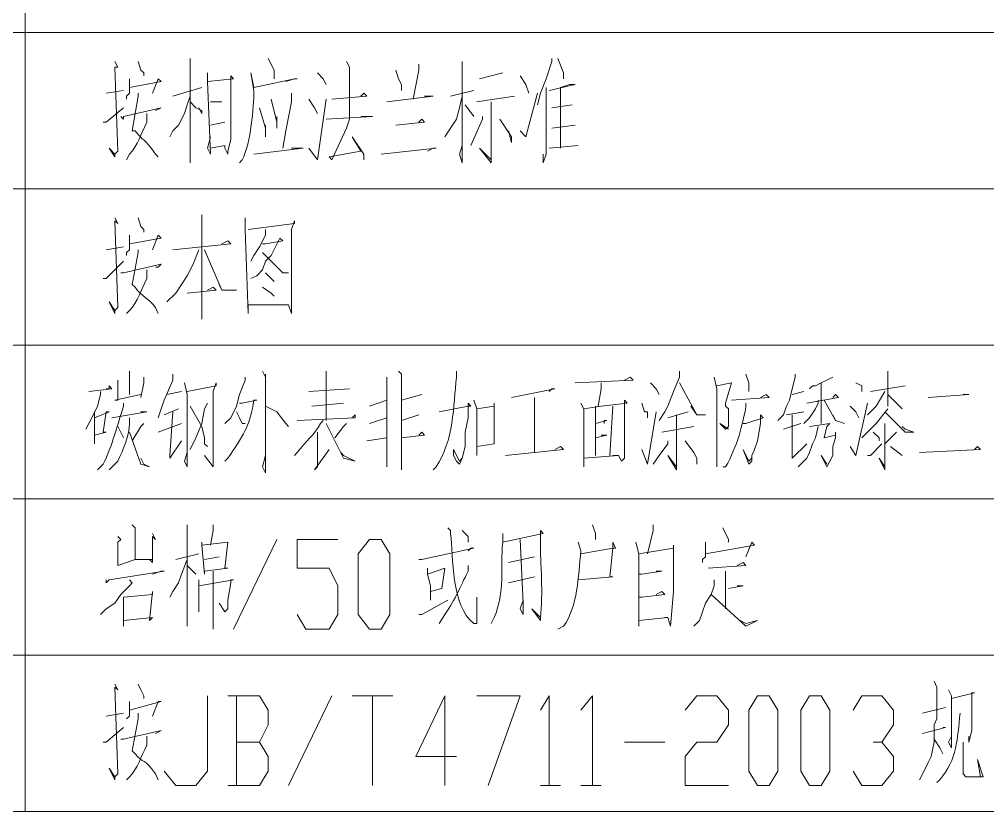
# Model space of a CAD drawing. Header units: millimetres. Extents: x 1435 to 2259, y 1083 to 2249.
# Drawn here: x 2143.3 to 2203.5, y 1838.3 to 1887.5 of the extents above; entities that cross this region are included whole.
import ezdxf

# ---------------------------------------------------------------- set-up
doc = ezdxf.new("R2010")
doc.units = ezdxf.units.MM
doc.layers.add('1', color=7, linetype='Continuous')

msp = doc.modelspace()

# ---------------------------------------------------------------- linework, layer by layer
at = {"layer": '1', "color": 0, "lineweight": 9}
for points in [[(2143.645, 2197.399), (2143.645, 1838.299)], [(2240.665, 1886.719), (2074.345, 1886.719)], [(2149.225, 1884.919), (2149.405, 1884.559), (2149.225, 1884.559), (2149.405, 1879.339), (2149.225, 1879.159), (2149.225, 1878.979), (2148.865, 1879.519), (2149.225, 1879.159)], [(2150.665, 1884.919), (2150.845, 1884.379), (2151.025, 1884.199), (2151.025, 1884.019)], [(2153.905, 1885.099), (2153.905, 1884.919), (2153.905, 1884.919), (2153.905, 1878.619), (2153.905, 1878.979), (2153.905, 1879.519)], [(2158.765, 1885.099), (2159.125, 1884.379), (2159.125, 1883.839)], [(2163.625, 1884.919), (2163.805, 1884.559), (2163.805, 1881.319), (2163.625, 1880.779), (2162.725, 1878.799), (2162.545, 1878.979), (2164.525, 1879.339), (2163.985, 1880.239), (2164.705, 1879.159), (2164.705, 1878.799)], [(2168.125, 1884.739), (2168.125, 1884.379), (2167.765, 1882.579)], [(2170.825, 1884.919), (2170.825, 1879.519), (2170.825, 1878.619), (2170.645, 1879.159), (2170.825, 1879.699)], [(2176.405, 1885.099), (2176.405, 1884.919), (2176.045, 1883.839), (2175.685, 1882.939), (2175.505, 1882.219)], [(2176.765, 1885.099), (2177.125, 1884.199), (2177.125, 1884.019), (2177.125, 1883.839)], [(2154.985, 1884.199), (2154.985, 1883.659), (2155.165, 1879.159), (2154.985, 1879.519), (2155.165, 1880.239)], [(2154.985, 1883.659), (2156.605, 1883.839), (2156.425, 1884.019), (2156.425, 1880.959), (2156.425, 1880.059), (2156.245, 1879.339), (2156.245, 1879.159), (2156.065, 1879.519), (2156.065, 1879.699), (2155.165, 1879.519)], [(2161.825, 1884.199), (2162.185, 1883.839), (2162.365, 1883.479)], [(2166.685, 1884.379), (2166.865, 1883.839), (2167.045, 1883.479), (2167.045, 1883.119)], [(2171.905, 1883.839), (2173.345, 1884.199)], [(2174.425, 1884.019), (2174.785, 1883.479), (2174.965, 1882.939)], [(2150.125, 1883.839), (2150.125, 1883.299), (2150.125, 1882.939), (2149.945, 1882.759), (2149.945, 1882.579)], [(2150.125, 1883.299), (2152.105, 1883.659), (2151.925, 1883.839), (2151.565, 1882.939)], [(2176.225, 1883.119), (2177.845, 1883.479), (2177.845, 1883.479), (2177.485, 1883.479), (2176.945, 1883.299), (2176.945, 1879.519)], [(2148.685, 1882.939), (2149.765, 1883.119)], [(2152.825, 1882.759), (2154.625, 1883.299)], [(2160.205, 1882.939), (2160.205, 1882.399), (2159.845, 1880.599), (2159.665, 1879.519)], [(2162.725, 1882.579), (2164.885, 1882.759), (2164.705, 1882.939), (2164.525, 1882.759)], [(2170.105, 1882.759), (2171.545, 1883.119)], [(2174.425, 1880.599), (2174.785, 1880.239), (2175.505, 1882.939)], [(2176.045, 1883.299), (2176.045, 1879.159), (2175.865, 1878.619), (2175.865, 1879.159)], [(2153.905, 1882.759), (2153.725, 1882.219), (2153.545, 1881.679), (2153.185, 1880.959), (2152.825, 1880.599), (2152.645, 1880.239)], [(2153.905, 1882.399), (2154.265, 1882.039), (2154.625, 1881.859), (2154.625, 1881.679), (2154.445, 1882.039)], [(2155.165, 1882.399), (2155.885, 1882.399)], [(2158.945, 1882.579), (2159.305, 1881.139), (2159.305, 1880.779), (2159.305, 1881.499)], [(2161.285, 1882.579), (2161.645, 1882.039), (2161.825, 1881.679)], [(2161.285, 1879.519), (2161.825, 1878.799), (2162.365, 1882.579)], [(2166.145, 1882.399), (2169.025, 1882.759), (2168.845, 1882.759), (2168.485, 1882.759)], [(2170.825, 1882.759), (2170.645, 1882.039), (2170.465, 1881.319), (2170.105, 1880.779), (2169.745, 1880.239)], [(2171.005, 1882.219), (2171.545, 1881.499)], [(2171.725, 1882.399), (2174.065, 1882.759)], [(2172.625, 1882.399), (2172.625, 1882.039), (2172.625, 1878.799), (2172.625, 1878.619), (2171.905, 1879.519), (2172.625, 1878.799)], [(2176.405, 1882.039), (2177.665, 1882.219)], [(2148.505, 1881.139), (2148.685, 1881.139), (2149.765, 1882.039)], [(2149.585, 1881.499), (2149.765, 1881.319), (2149.765, 1881.499), (2152.105, 1882.039), (2151.745, 1881.859)], [(2158.225, 1882.039), (2158.585, 1880.779), (2158.585, 1880.239), (2158.585, 1880.959)], [(2155.165, 1880.959), (2156.065, 1881.139)], [(2162.365, 1881.319), (2165.245, 1881.499), (2165.065, 1881.499), (2164.525, 1881.499)], [(2166.685, 1880.959), (2168.485, 1881.139), (2168.305, 1881.319), (2168.125, 1881.139)], [(2172.085, 1881.499), (2172.085, 1881.319), (2171.365, 1879.699)], [(2173.165, 1881.319), (2173.885, 1880.239), (2173.885, 1879.879), (2173.705, 1880.599)], [(2176.405, 1880.779), (2177.845, 1880.959)], [(2157.865, 1879.159), (2160.925, 1879.519), (2160.745, 1879.519), (2160.205, 1879.519)], [(2165.785, 1879.159), (2169.205, 1879.519), (2169.025, 1879.519), (2168.665, 1879.339)], [(2176.225, 1879.519), (2178.025, 1879.699)], [(2240.665, 1876.999), (2074.345, 1876.999)], [(2149.225, 1875.199), (2149.405, 1874.839), (2149.225, 1875.019), (2149.405, 1869.619), (2149.225, 1869.439), (2149.225, 1869.259), (2148.865, 1869.979), (2149.225, 1869.439)], [(2150.665, 1875.199), (2150.845, 1874.659), (2151.025, 1874.479), (2151.025, 1874.299)], [(2154.625, 1875.379), (2154.625, 1868.899), (2154.625, 1869.259), (2154.625, 1869.799)], [(2157.325, 1875.199), (2157.325, 1874.479), (2157.505, 1869.259), (2157.505, 1869.799), (2160.025, 1869.799), (2159.845, 1869.799), (2159.485, 1869.799)], [(2157.505, 1874.479), (2160.385, 1874.839), (2160.385, 1875.019), (2160.205, 1874.479), (2160.205, 1869.799), (2160.205, 1869.259), (2160.025, 1869.799)], [(2158.585, 1874.479), (2158.585, 1874.119), (2158.225, 1873.399), (2157.865, 1872.859), (2157.685, 1872.499)], [(2150.125, 1874.119), (2150.125, 1873.579), (2150.125, 1873.219), (2149.945, 1873.039), (2149.945, 1872.859)], [(2150.125, 1873.579), (2152.105, 1873.939), (2151.925, 1874.119), (2151.565, 1873.219)], [(2152.825, 1873.219), (2156.425, 1873.579), (2156.245, 1873.759), (2155.885, 1873.579)], [(2158.405, 1873.579), (2158.585, 1873.579), (2159.665, 1873.759), (2159.485, 1873.939), (2158.945, 1872.859), (2158.585, 1872.499), (2158.405, 1871.959), (2158.045, 1871.599), (2157.685, 1871.419)], [(2148.685, 1873.219), (2149.765, 1873.399)], [(2154.445, 1873.219), (2154.085, 1872.319), (2153.725, 1871.599), (2153.365, 1871.059), (2153.005, 1870.519), (2152.465, 1869.979)], [(2154.805, 1873.219), (2155.885, 1870.699), (2156.785, 1870.699), (2155.885, 1870.699), (2155.705, 1871.059)], [(2158.405, 1873.039), (2158.405, 1873.039), (2159.665, 1871.779), (2160.025, 1871.779), (2159.665, 1871.779), (2159.485, 1871.959)], [(2148.505, 1871.419), (2148.685, 1871.419), (2149.765, 1872.499)], [(2149.585, 1871.779), (2149.765, 1871.779), (2152.105, 1872.319), (2151.925, 1872.139), (2151.745, 1872.139)], [(2158.585, 1871.779), (2158.945, 1871.419), (2159.125, 1871.239)], [(2153.725, 1870.519), (2155.525, 1870.699), (2155.345, 1870.879), (2154.985, 1870.699)], [(2158.405, 1870.879), (2158.945, 1870.519), (2159.125, 1870.339)], [(2240.665, 1867.279), (2074.345, 1867.279)], [(2150.125, 1865.659), (2150.125, 1865.299), (2150.125, 1864.219)], [(2152.825, 1865.479), (2152.825, 1865.119), (2152.285, 1863.859), (2152.105, 1863.319), (2151.925, 1862.779)], [(2158.405, 1865.659), (2158.585, 1865.299), (2158.585, 1865.479), (2158.585, 1859.359), (2158.405, 1859.719), (2158.585, 1860.439)], [(2162.365, 1865.659), (2162.365, 1865.299), (2162.365, 1862.599)], [(2166.865, 1865.659), (2167.045, 1865.479), (2167.045, 1865.299), (2167.045, 1859.539), (2167.045, 1859.899), (2167.045, 1860.439)], [(2184.325, 1865.659), (2184.325, 1865.299), (2183.965, 1864.399), (2183.605, 1863.499), (2183.425, 1863.139), (2183.065, 1862.599)], [(2188.465, 1865.479), (2188.645, 1864.939), (2188.645, 1864.399)], [(2191.525, 1865.479), (2191.525, 1865.299), (2191.345, 1864.579), (2191.165, 1863.859), (2190.985, 1863.499), (2190.805, 1862.959), (2190.445, 1862.599)], [(2197.285, 1865.659), (2197.285, 1863.499)], [(2147.605, 1864.399), (2149.045, 1864.579), (2148.865, 1864.759), (2148.865, 1864.579), (2148.685, 1864.579)], [(2149.405, 1865.119), (2149.405, 1863.859), (2149.225, 1863.859), (2150.845, 1864.219)], [(2151.025, 1865.299), (2151.025, 1864.939), (2150.845, 1864.039)], [(2153.545, 1864.939), (2153.725, 1864.219), (2153.725, 1859.719), (2153.545, 1860.079), (2153.725, 1860.619)], [(2153.725, 1864.399), (2155.525, 1864.759), (2155.525, 1864.939), (2155.345, 1864.399), (2155.345, 1860.079), (2155.345, 1859.719), (2155.345, 1859.719), (2154.805, 1860.439), (2155.345, 1859.719)], [(2157.325, 1865.299), (2157.325, 1865.119), (2156.965, 1864.219), (2156.785, 1863.499), (2156.425, 1862.779), (2156.065, 1862.419)], [(2166.145, 1865.299), (2166.145, 1865.119), (2166.145, 1859.719), (2166.145, 1860.079), (2166.145, 1860.619)], [(2177.845, 1864.939), (2181.445, 1865.119), (2181.265, 1865.299), (2180.905, 1865.119)], [(2179.465, 1864.939), (2179.465, 1864.579), (2179.285, 1863.499)], [(2182.525, 1864.939), (2182.885, 1864.579), (2182.885, 1864.579), (2183.065, 1864.219)], [(2184.325, 1864.939), (2185.405, 1862.959), (2185.945, 1862.959), (2185.405, 1862.959), (2185.045, 1863.499)], [(2186.485, 1865.299), (2186.665, 1864.579), (2186.665, 1859.719), (2186.665, 1860.079), (2186.665, 1860.799)], [(2186.665, 1864.759), (2187.565, 1864.939), (2187.565, 1864.939), (2187.205, 1863.679), (2187.205, 1863.499), (2187.385, 1863.319), (2187.385, 1863.139), (2187.385, 1862.779), (2187.385, 1862.599), (2187.385, 1862.419), (2187.385, 1862.239), (2187.205, 1862.059), (2186.845, 1862.419), (2187.385, 1862.059)], [(2193.865, 1865.299), (2193.505, 1865.119), (2193.145, 1864.939), (2192.785, 1864.759), (2192.605, 1864.759), (2192.425, 1864.579)], [(2193.145, 1864.939), (2193.145, 1862.419), (2193.145, 1862.779), (2193.145, 1863.139)], [(2195.305, 1864.939), (2195.665, 1864.759), (2195.665, 1864.399)], [(2196.205, 1864.399), (2198.365, 1864.759)], [(2148.325, 1864.399), (2148.325, 1864.219), (2148.145, 1863.499), (2147.785, 1862.779), (2147.605, 1862.419), (2147.425, 1862.059)], [(2152.465, 1864.219), (2153.365, 1864.399)], [(2161.285, 1864.399), (2163.805, 1864.579)], [(2168.305, 1864.219), (2167.045, 1863.859)], [(2173.885, 1864.039), (2176.585, 1864.579), (2176.405, 1864.579), (2176.225, 1864.399)], [(2187.565, 1863.859), (2189.905, 1864.039), (2189.725, 1864.219), (2189.365, 1864.039)], [(2191.345, 1864.219), (2192.065, 1864.399)], [(2192.245, 1863.679), (2194.225, 1864.039), (2194.045, 1864.219), (2193.865, 1864.039)], [(2197.105, 1864.399), (2196.565, 1863.499), (2196.025, 1862.959)], [(2197.285, 1864.219), (2197.825, 1863.679), (2198.185, 1863.319)], [(2199.805, 1864.039), (2202.325, 1864.219), (2202.145, 1864.219), (2201.965, 1864.219)], [(2154.985, 1863.679), (2154.805, 1863.319), (2154.625, 1862.419), (2154.265, 1861.519), (2153.905, 1860.799)], [(2161.465, 1863.499), (2163.445, 1863.679)], [(2166.145, 1863.859), (2165.065, 1863.499)], [(2169.385, 1863.139), (2171.185, 1863.499), (2171.365, 1863.499), (2171.185, 1863.679), (2171.185, 1862.779), (2171.005, 1861.879), (2171.005, 1860.979), (2170.825, 1860.259), (2170.645, 1859.899), (2170.465, 1860.079), (2170.285, 1860.439), (2170.285, 1860.799), (2170.645, 1860.079), (2170.825, 1860.259)], [(2171.545, 1863.859), (2171.725, 1863.319), (2171.725, 1861.699), (2171.725, 1860.439), (2171.725, 1860.799), (2171.725, 1860.979), (2172.805, 1861.159), (2172.805, 1861.159), (2172.805, 1863.679), (2172.805, 1863.499), (2172.805, 1863.499), (2171.725, 1863.319)], [(2175.325, 1864.039), (2175.325, 1863.679), (2175.325, 1860.619)], [(2178.205, 1863.679), (2178.385, 1863.319), (2178.385, 1861.159), (2178.385, 1859.719), (2178.385, 1860.259), (2180.545, 1860.439), (2180.365, 1860.439), (2180.185, 1860.439)], [(2180.545, 1860.439), (2180.725, 1860.079), (2180.905, 1860.259), (2180.905, 1861.879), (2180.905, 1863.859), (2181.085, 1863.679), (2179.465, 1863.499), (2178.385, 1863.319)], [(2181.985, 1863.679), (2182.165, 1863.139), (2182.345, 1863.139), (2182.345, 1862.779)], [(2192.965, 1863.859), (2192.965, 1863.679), (2192.785, 1863.319), (2192.425, 1862.779), (2192.245, 1862.599), (2192.065, 1862.419)], [(2193.325, 1863.859), (2194.045, 1862.599), (2194.585, 1862.419), (2194.045, 1862.599), (2193.865, 1862.959)], [(2194.945, 1860.979), (2195.305, 1860.439), (2196.025, 1863.679)], [(2147.965, 1863.139), (2147.965, 1862.779), (2147.965, 1861.159), (2147.965, 1861.699), (2148.685, 1861.879), (2148.505, 1861.879), (2148.685, 1863.139), (2148.865, 1863.139), (2147.965, 1862.779)], [(2149.045, 1862.779), (2151.205, 1863.139), (2151.025, 1863.139), (2150.845, 1863.139)], [(2153.185, 1863.319), (2152.285, 1862.959)], [(2152.825, 1863.139), (2152.645, 1860.439), (2152.645, 1860.259), (2153.365, 1861.339)], [(2153.905, 1863.499), (2154.625, 1862.239), (2154.805, 1861.519), (2154.805, 1861.159), (2154.985, 1860.979)], [(2156.785, 1863.139), (2156.965, 1862.779), (2157.145, 1862.419), (2157.325, 1862.419)], [(2158.585, 1863.499), (2159.305, 1863.139), (2159.845, 1862.419), (2160.025, 1862.239)], [(2160.565, 1862.599), (2164.165, 1862.779), (2164.165, 1862.959), (2163.985, 1862.779)], [(2167.045, 1862.599), (2168.125, 1862.959)], [(2179.105, 1863.499), (2179.105, 1860.439)], [(2180.185, 1863.499), (2180.005, 1860.439)], [(2181.985, 1860.799), (2182.345, 1859.899), (2182.885, 1863.139)], [(2184.865, 1863.139), (2183.605, 1862.779)], [(2184.145, 1862.959), (2184.145, 1860.079), (2184.145, 1859.539), (2183.605, 1860.439), (2184.145, 1859.719), (2184.145, 1860.079)], [(2188.285, 1862.419), (2188.465, 1862.419), (2189.545, 1862.779), (2189.365, 1862.959), (2189.365, 1862.419), (2189.185, 1861.339), (2189.005, 1860.799), (2188.825, 1860.439), (2188.825, 1860.079), (2188.645, 1859.899), (2188.285, 1860.799), (2188.645, 1860.079), (2188.825, 1860.259)], [(2192.065, 1863.139), (2190.985, 1862.959)], [(2191.345, 1862.959), (2191.345, 1860.439), (2191.345, 1860.259), (2192.245, 1861.159)], [(2194.945, 1863.499), (2195.305, 1863.139), (2195.485, 1862.779)], [(2197.285, 1863.319), (2196.565, 1862.419), (2196.205, 1862.059), (2195.665, 1861.519)], [(2197.105, 1863.139), (2198.365, 1861.879), (2198.905, 1861.879), (2198.365, 1862.059), (2198.185, 1862.239)], [(2151.025, 1862.419), (2150.845, 1862.239), (2150.305, 1861.339)], [(2153.365, 1862.419), (2151.925, 1861.879)], [(2162.365, 1862.419), (2163.445, 1860.259), (2164.165, 1860.079), (2163.445, 1860.439), (2163.265, 1860.619)], [(2163.625, 1862.419), (2163.445, 1862.239), (2162.905, 1861.519)], [(2165.065, 1862.419), (2166.145, 1862.779)], [(2179.105, 1862.419), (2179.825, 1862.599), (2179.645, 1862.599), (2179.645, 1862.419)], [(2191.885, 1862.419), (2190.805, 1862.059)], [(2192.425, 1862.239), (2192.425, 1862.239), (2193.685, 1862.419), (2193.685, 1862.419), (2193.505, 1862.239), (2193.325, 1861.519), (2193.325, 1861.519), (2194.045, 1861.699), (2194.045, 1861.879), (2194.045, 1861.519), (2193.865, 1860.979), (2193.865, 1860.439), (2193.685, 1860.079), (2193.505, 1859.719), (2193.145, 1860.439), (2193.505, 1859.899)], [(2197.105, 1862.419), (2197.105, 1859.539), (2196.745, 1860.259), (2197.105, 1859.719)], [(2149.405, 1862.239), (2149.765, 1861.519)], [(2150.125, 1861.879), (2150.845, 1859.899), (2151.385, 1859.719), (2151.025, 1859.899), (2150.845, 1860.259)], [(2161.825, 1861.879), (2161.825, 1861.699), (2161.825, 1859.719), (2161.645, 1859.539), (2162.545, 1860.799)], [(2167.045, 1861.519), (2168.485, 1861.699), (2168.305, 1861.879), (2168.125, 1861.699)], [(2179.105, 1861.519), (2179.825, 1861.699), (2179.645, 1861.699), (2179.465, 1861.699)], [(2185.225, 1862.239), (2183.245, 1861.879)], [(2192.965, 1862.239), (2192.785, 1861.519), (2192.605, 1861.159), (2192.425, 1860.619), (2192.245, 1860.259), (2191.885, 1859.899), (2191.705, 1859.719)], [(2196.385, 1861.879), (2196.745, 1861.519), (2196.745, 1861.339)], [(2197.825, 1861.879), (2197.105, 1861.159)], [(2166.145, 1861.519), (2164.885, 1861.339)], [(2183.605, 1861.339), (2183.605, 1861.159), (2183.065, 1860.439), (2182.705, 1859.899)], [(2184.685, 1861.339), (2185.225, 1860.619), (2185.405, 1860.259), (2185.405, 1859.899)], [(2196.025, 1860.439), (2196.205, 1860.439), (2196.925, 1861.159)], [(2173.525, 1860.439), (2177.125, 1860.799), (2176.945, 1860.979), (2176.585, 1860.799)], [(2197.465, 1860.979), (2198.185, 1860.439)], [(2202.685, 1860.799), (2202.865, 1860.979), (2203.045, 1860.799), (2199.265, 1860.619)], [(2240.665, 1857.739), (2074.345, 1857.739)], [(2150.305, 1856.119), (2150.485, 1855.939), (2150.485, 1855.939), (2150.485, 1853.959)], [(2153.725, 1856.119), (2153.725, 1855.759), (2153.725, 1849.819), (2153.725, 1850.179), (2153.725, 1850.899)], [(2155.345, 1856.119), (2155.345, 1855.759), (2155.165, 1854.859)], [(2170.825, 1855.759), (2171.185, 1855.399), (2171.185, 1855.039)], [(2178.925, 1856.119), (2179.105, 1855.579), (2179.105, 1855.219)], [(2182.705, 1856.119), (2182.705, 1855.759), (2182.345, 1854.319)], [(2187.025, 1855.939), (2187.385, 1855.219), (2187.385, 1855.039)], [(2149.405, 1855.399), (2149.585, 1855.219), (2149.405, 1855.039), (2149.405, 1853.779), (2149.405, 1853.599), (2149.405, 1853.599), (2150.485, 1853.959), (2151.565, 1853.959)], [(2151.565, 1855.579), (2151.745, 1855.219), (2151.565, 1855.399), (2151.565, 1853.779), (2151.385, 1853.959)], [(2156.605, 1849.639), (2159.305, 1855.219)], [(2160.565, 1850.539), (2161.105, 1849.639), (2162.545, 1849.639), (2163.085, 1850.539), (2163.085, 1852.339), (2162.545, 1853.419), (2160.565, 1853.419), (2160.565, 1855.219), (2163.085, 1855.219)], [(2165.065, 1849.639), (2164.345, 1850.539), (2164.345, 1854.319), (2165.065, 1855.219), (2165.785, 1855.219), (2166.325, 1854.319), (2166.325, 1850.539), (2165.785, 1849.639), (2165.065, 1849.639)], [(2174.425, 1855.219), (2174.605, 1851.259), (2174.605, 1850.539), (2174.425, 1850.899), (2174.605, 1851.439)], [(2154.625, 1855.039), (2154.625, 1854.859), (2154.805, 1853.059), (2154.805, 1853.239), (2156.245, 1853.419), (2156.065, 1853.419), (2156.245, 1855.039), (2156.245, 1855.039), (2154.625, 1854.859)], [(2168.125, 1853.959), (2168.305, 1853.959), (2168.305, 1853.959), (2171.545, 1854.679), (2171.365, 1854.679), (2171.185, 1854.499)], [(2178.205, 1854.319), (2180.185, 1854.679), (2180.185, 1855.039), (2180.365, 1854.679), (2180.185, 1854.679), (2180.005, 1852.879), (2180.185, 1852.879), (2178.025, 1852.699)], [(2181.625, 1855.039), (2181.805, 1854.319), (2181.805, 1849.819), (2181.805, 1850.179), (2183.605, 1850.359), (2183.425, 1850.359), (2183.425, 1850.359)], [(2181.805, 1854.319), (2183.965, 1854.679), (2183.965, 1854.859), (2183.965, 1851.979), (2183.965, 1851.979), (2183.785, 1849.819), (2183.605, 1850.359)], [(2185.945, 1855.039), (2185.945, 1854.499), (2185.945, 1854.139), (2185.765, 1853.959), (2185.765, 1853.779)], [(2185.945, 1854.319), (2189.005, 1854.859), (2188.825, 1855.039), (2188.465, 1854.139)], [(2153.725, 1853.959), (2153.365, 1853.059), (2153.185, 1852.519), (2152.825, 1851.979), (2152.645, 1851.619)], [(2153.005, 1853.959), (2154.445, 1854.319)], [(2154.805, 1853.959), (2155.705, 1854.139)], [(2175.325, 1854.139), (2173.705, 1853.779)], [(2153.725, 1853.599), (2154.265, 1853.059), (2154.265, 1853.059)], [(2168.665, 1853.419), (2168.665, 1853.059), (2168.845, 1852.339), (2168.845, 1851.439), (2168.845, 1851.979), (2169.565, 1852.159), (2169.565, 1852.159), (2169.745, 1853.419), (2169.745, 1853.419), (2168.665, 1853.059)], [(2186.125, 1853.419), (2188.465, 1853.599), (2188.285, 1853.779), (2187.925, 1853.599)], [(2150.125, 1852.699), (2150.305, 1852.519), (2150.125, 1852.339), (2149.585, 1851.799), (2149.225, 1851.259), (2148.685, 1850.899), (2148.325, 1850.539)], [(2148.685, 1852.699), (2148.685, 1852.519), (2148.865, 1852.699), (2152.285, 1853.239), (2152.105, 1853.239), (2151.565, 1853.059)], [(2154.445, 1852.699), (2154.445, 1852.339), (2154.445, 1850.719), (2154.445, 1851.079), (2154.445, 1851.439)], [(2154.445, 1852.339), (2156.605, 1852.699), (2156.425, 1852.699), (2156.425, 1852.519), (2156.245, 1851.439), (2156.245, 1850.899), (2156.065, 1850.719), (2155.705, 1851.259), (2156.065, 1850.719)], [(2155.345, 1853.239), (2155.345, 1849.639), (2155.345, 1849.999), (2155.345, 1850.539)], [(2173.705, 1852.519), (2175.325, 1852.879)], [(2181.805, 1853.059), (2181.985, 1853.059), (2183.245, 1853.239), (2183.065, 1853.239), (2183.065, 1853.239), (2182.885, 1853.239)], [(2186.485, 1852.699), (2186.485, 1852.339), (2186.305, 1851.799), (2185.945, 1851.259), (2185.765, 1850.719), (2185.585, 1850.179), (2185.225, 1849.819)], [(2187.205, 1853.239), (2187.205, 1850.899)], [(2187.385, 1852.159), (2187.385, 1852.159), (2188.285, 1852.339), (2188.105, 1852.339), (2187.925, 1852.339)], [(2149.765, 1851.619), (2149.765, 1851.439), (2149.765, 1849.819), (2149.765, 1849.999), (2149.765, 1850.179), (2151.565, 1850.359), (2151.385, 1850.179), (2151.565, 1851.979), (2151.565, 1851.799), (2151.565, 1851.799), (2149.765, 1851.619)], [(2181.805, 1851.619), (2181.985, 1851.619), (2183.425, 1851.799), (2183.245, 1851.979), (2182.885, 1851.799)], [(2186.305, 1851.799), (2186.305, 1851.799), (2188.465, 1849.819), (2189.185, 1850.179), (2188.465, 1849.999), (2188.105, 1850.179)], [(2168.125, 1850.539), (2168.305, 1850.539), (2169.925, 1851.439)], [(2240.665, 1848.019), (2074.345, 1848.019)], [(2149.225, 1846.219), (2149.405, 1845.859), (2149.225, 1846.039), (2149.405, 1840.639), (2149.225, 1840.459), (2149.225, 1840.279), (2148.865, 1840.999), (2149.225, 1840.459)], [(2150.665, 1846.219), (2150.845, 1845.859), (2151.025, 1845.499), (2151.025, 1845.319)], [(2200.165, 1846.399), (2200.345, 1846.039), (2200.345, 1845.859), (2200.345, 1844.779), (2200.345, 1844.059), (2200.165, 1843.699), (2200.165, 1843.159), (2200.165, 1842.619), (2199.985, 1841.719), (2199.805, 1841.359), (2199.625, 1840.999), (2199.265, 1840.279)], [(2152.285, 1840.819), (2153.005, 1839.919), (2154.265, 1839.919), (2154.985, 1840.819), (2154.985, 1845.499)], [(2158.225, 1842.619), (2158.765, 1843.699), (2158.765, 1844.599), (2158.225, 1845.499), (2156.245, 1845.499)], [(2156.785, 1845.499), (2156.785, 1839.919)], [(2160.025, 1839.919), (2162.725, 1845.499)], [(2163.985, 1845.499), (2166.505, 1845.499)], [(2165.245, 1845.499), (2165.245, 1839.919)], [(2170.465, 1841.719), (2167.945, 1841.719), (2169.745, 1845.499), (2169.745, 1839.919)], [(2171.725, 1845.499), (2174.425, 1845.499), (2172.445, 1839.919)], [(2175.685, 1844.599), (2176.225, 1845.499), (2176.225, 1839.919)], [(2178.205, 1844.599), (2178.925, 1845.499), (2178.925, 1839.919)], [(2184.685, 1844.599), (2185.405, 1845.499), (2186.665, 1845.499), (2187.385, 1844.599), (2187.385, 1843.699), (2186.665, 1842.619), (2185.405, 1842.619), (2184.685, 1841.719), (2184.685, 1839.919), (2187.385, 1839.919)], [(2189.185, 1839.919), (2188.645, 1840.819), (2188.645, 1844.599), (2189.185, 1845.499), (2189.905, 1845.499), (2190.445, 1844.599), (2190.445, 1840.819), (2189.905, 1839.919), (2189.185, 1839.919)], [(2192.425, 1839.919), (2191.885, 1840.819), (2191.885, 1844.599), (2192.425, 1845.499), (2193.145, 1845.499), (2193.685, 1844.599), (2193.685, 1840.819), (2193.145, 1839.919), (2192.425, 1839.919)], [(2195.125, 1844.599), (2195.665, 1845.499), (2196.925, 1845.499), (2197.645, 1844.599), (2197.645, 1843.699), (2196.925, 1842.619), (2196.385, 1842.619)], [(2201.065, 1845.859), (2201.245, 1845.499), (2201.245, 1842.259), (2201.065, 1842.619), (2201.245, 1842.979)], [(2201.245, 1845.319), (2202.685, 1845.679), (2202.505, 1845.679), (2202.505, 1845.499), (2202.505, 1843.339), (2202.325, 1842.619), (2202.325, 1842.979)], [(2150.125, 1845.139), (2150.125, 1844.599), (2150.125, 1844.239), (2149.945, 1844.059), (2149.945, 1844.059)], [(2150.125, 1844.599), (2152.105, 1845.139), (2151.925, 1845.139), (2151.565, 1844.239)], [(2148.685, 1844.239), (2149.765, 1844.419)], [(2199.445, 1844.419), (2200.885, 1844.779)], [(2148.505, 1842.619), (2148.685, 1842.619), (2149.765, 1843.519)], [(2149.585, 1842.799), (2149.765, 1842.799), (2149.765, 1842.799), (2152.105, 1843.339), (2151.745, 1843.159)], [(2199.445, 1843.159), (2200.885, 1843.519), (2200.705, 1843.519), (2200.705, 1843.519)], [(2156.245, 1839.919), (2158.225, 1839.919), (2158.765, 1840.819), (2158.765, 1841.719), (2158.225, 1842.619), (2156.785, 1842.619)], [(2180.905, 1842.619), (2183.425, 1842.619)], [(2196.925, 1842.619), (2197.645, 1841.719), (2197.645, 1840.819), (2196.925, 1839.919), (2195.665, 1839.919), (2195.125, 1840.819)], [(2200.165, 1842.799), (2200.525, 1842.259), (2200.705, 1841.899)], [(2201.965, 1842.619), (2201.965, 1842.439), (2201.965, 1842.259), (2201.965, 1840.819), (2201.965, 1840.639), (2202.145, 1840.459), (2202.145, 1840.459), (2202.685, 1840.459), (2202.865, 1840.459), (2203.225, 1840.459), (2202.865, 1841.539), (2203.045, 1840.459)], [(2175.685, 1839.919), (2176.945, 1839.919)], [(2178.205, 1839.919), (2179.465, 1839.919)], [(2240.665, 1838.299), (2074.345, 1838.299)]]:
    msp.add_lwpolyline(points, dxfattribs=at)
for points, knots in [([(2159.845, 1883.659), (2159.845, 1883.659), (2160.385, 1883.839), (2160.385, 1883.839), (2160.385, 1883.839), (2160.565, 1883.839), (2160.565, 1883.839), (2160.565, 1883.839), (2160.385, 1883.839), (2160.385, 1883.839), (2160.385, 1883.839), (2157.865, 1883.299), (2157.865, 1883.299), (2157.865, 1883.299), (2157.685, 1884.199), (2157.685, 1884.199), (2157.685, 1884.199), (2157.865, 1883.119), (2157.865, 1883.119), (2157.865, 1882.039), (2157.685, 1879.879), (2157.145, 1878.799), (2157.145, 1878.799), (2156.965, 1878.619), (2156.965, 1878.619)], [0, 0, 0, 0, 1, 1, 1, 2, 2, 2, 3, 3, 3, 4, 4, 4, 5, 5, 5, 6, 6, 6, 7, 7, 7, 8, 8, 8, 8]), ([(2150.665, 1882.939), (2150.665, 1882.939), (2150.665, 1882.759), (2150.665, 1882.759), (2150.665, 1882.759), (2150.305, 1880.599), (2150.305, 1880.599), (2150.305, 1880.599), (2150.485, 1880.599), (2150.485, 1880.599), (2151.025, 1879.879), (2151.025, 1880.239), (2151.745, 1879.159), (2151.745, 1879.159), (2151.925, 1878.979), (2151.925, 1878.979)], [0, 0, 0, 0, 1, 1, 1, 2, 2, 2, 3, 3, 3, 4, 4, 4, 5, 5, 5, 5]), ([(2151.205, 1881.679), (2151.205, 1881.679), (2151.205, 1881.139), (2151.205, 1881.139), (2150.845, 1880.419), (2150.665, 1879.699), (2150.125, 1879.159), (2150.125, 1879.159), (2149.945, 1878.799), (2149.945, 1878.799)], [0, 0, 0, 0, 1, 1, 1, 2, 2, 2, 3, 3, 3, 3]), ([(2150.665, 1873.219), (2150.665, 1873.219), (2150.665, 1873.039), (2150.665, 1873.039), (2150.665, 1873.039), (2150.305, 1871.059), (2150.305, 1871.059), (2150.305, 1871.059), (2150.485, 1870.879), (2150.485, 1870.879), (2150.845, 1870.339), (2151.385, 1870.159), (2151.745, 1869.619), (2151.745, 1869.619), (2151.925, 1869.259), (2151.925, 1869.259)], [0, 0, 0, 0, 1, 1, 1, 2, 2, 2, 3, 3, 3, 4, 4, 4, 5, 5, 5, 5]), ([(2151.205, 1871.959), (2151.205, 1871.959), (2151.205, 1871.419), (2151.205, 1871.419), (2150.845, 1870.699), (2150.665, 1869.979), (2150.125, 1869.439), (2150.125, 1869.439), (2149.945, 1869.259), (2149.945, 1869.259)], [0, 0, 0, 0, 1, 1, 1, 2, 2, 2, 3, 3, 3, 3]), ([(2170.465, 1865.659), (2170.465, 1865.659), (2170.465, 1865.299), (2170.465, 1865.299), (2170.285, 1863.499), (2170.285, 1861.339), (2169.205, 1859.719), (2169.205, 1859.719), (2169.025, 1859.539), (2169.025, 1859.539)], [0, 0, 0, 0, 1, 1, 1, 2, 2, 2, 3, 3, 3, 3]), ([(2149.765, 1863.679), (2149.765, 1863.679), (2149.765, 1863.499), (2149.765, 1863.499), (2149.405, 1862.419), (2149.045, 1860.979), (2148.505, 1859.899), (2148.505, 1859.899), (2148.145, 1859.539), (2148.145, 1859.539)], [0, 0, 0, 0, 1, 1, 1, 2, 2, 2, 3, 3, 3, 3]), ([(2156.965, 1863.679), (2156.965, 1863.679), (2157.145, 1863.679), (2157.145, 1863.679), (2157.145, 1863.679), (2158.045, 1863.859), (2158.045, 1863.859), (2158.045, 1863.859), (2158.045, 1863.859), (2158.045, 1863.859), (2158.045, 1863.859), (2157.865, 1863.859), (2157.865, 1863.859), (2157.685, 1862.419), (2157.145, 1861.519), (2156.245, 1860.259), (2156.245, 1860.259), (2156.065, 1860.079), (2156.065, 1860.079)], [0, 0, 0, 0, 1, 1, 1, 2, 2, 2, 3, 3, 3, 4, 4, 4, 5, 5, 5, 6, 6, 6, 6]), ([(2188.465, 1863.679), (2188.465, 1863.679), (2188.465, 1863.499), (2188.465, 1863.499), (2188.285, 1862.419), (2187.925, 1860.979), (2187.205, 1859.719), (2187.205, 1859.719), (2187.025, 1859.719), (2187.025, 1859.719)], [0, 0, 0, 0, 1, 1, 1, 2, 2, 2, 3, 3, 3, 3]), ([(2150.125, 1862.779), (2150.125, 1862.779), (2150.125, 1862.419), (2150.125, 1862.419), (2150.125, 1861.699), (2149.765, 1860.799), (2149.405, 1860.079), (2149.405, 1860.079), (2148.865, 1859.539), (2148.865, 1859.539)], [0, 0, 0, 0, 1, 1, 1, 2, 2, 2, 3, 3, 3, 3]), ([(2162.185, 1862.599), (2162.185, 1862.599), (2162.005, 1862.419), (2162.005, 1862.419), (2161.645, 1861.699), (2161.105, 1861.339), (2160.565, 1860.619), (2160.565, 1860.619), (2160.385, 1860.439), (2160.385, 1860.439)], [0, 0, 0, 0, 1, 1, 1, 2, 2, 2, 3, 3, 3, 3]), ([(2169.925, 1855.939), (2169.925, 1855.939), (2170.105, 1855.759), (2170.105, 1855.759), (2170.105, 1855.759), (2170.105, 1855.579), (2170.105, 1855.579), (2170.285, 1854.139), (2170.105, 1851.079), (2171.545, 1849.999), (2171.545, 1849.999), (2171.725, 1849.999), (2171.725, 1849.999), (2171.725, 1849.999), (2171.725, 1851.619), (2171.725, 1851.619), (2171.725, 1851.619), (2171.725, 1850.179), (2171.725, 1850.179)], [0, 0, 0, 0, 1, 1, 1, 2, 2, 2, 3, 3, 3, 4, 4, 4, 5, 5, 5, 6, 6, 6, 6]), ([(2173.345, 1855.039), (2173.345, 1855.039), (2175.865, 1855.579), (2175.865, 1855.579), (2175.865, 1855.579), (2175.685, 1855.759), (2175.685, 1855.759), (2175.685, 1855.759), (2175.685, 1855.039), (2175.685, 1855.039), (2175.685, 1853.779), (2175.865, 1851.799), (2175.685, 1850.359), (2175.685, 1850.359), (2175.685, 1850.179), (2175.685, 1850.179), (2175.685, 1850.179), (2175.145, 1850.899), (2175.145, 1850.899), (2175.145, 1850.899), (2175.685, 1850.359), (2175.685, 1850.359)], [0, 0, 0, 0, 1, 1, 1, 2, 2, 2, 3, 3, 3, 4, 4, 4, 5, 5, 5, 6, 6, 6, 7, 7, 7, 7]), ([(2173.345, 1855.579), (2173.345, 1855.579), (2173.345, 1855.039), (2173.345, 1855.039), (2173.165, 1853.419), (2173.525, 1851.979), (2172.805, 1850.359), (2172.805, 1850.359), (2172.625, 1849.999), (2172.625, 1849.999)], [0, 0, 0, 0, 1, 1, 1, 2, 2, 2, 3, 3, 3, 3]), ([(2178.025, 1855.039), (2178.025, 1855.039), (2178.205, 1854.499), (2178.205, 1854.499), (2178.025, 1852.879), (2178.025, 1851.079), (2177.125, 1849.819), (2177.125, 1849.819), (2176.765, 1849.639), (2176.765, 1849.639)], [0, 0, 0, 0, 1, 1, 1, 2, 2, 2, 3, 3, 3, 3]), ([(2171.185, 1853.599), (2171.185, 1853.599), (2171.185, 1853.239), (2171.185, 1853.239), (2170.645, 1852.159), (2170.465, 1851.619), (2169.745, 1850.539), (2169.745, 1850.539), (2169.385, 1849.999), (2169.385, 1849.999)], [0, 0, 0, 0, 1, 1, 1, 2, 2, 2, 3, 3, 3, 3]), ([(2150.665, 1844.419), (2150.665, 1844.419), (2150.665, 1844.059), (2150.665, 1844.059), (2150.665, 1844.059), (2150.305, 1842.079), (2150.305, 1842.079), (2150.305, 1842.079), (2150.485, 1841.899), (2150.485, 1841.899), (2151.025, 1841.179), (2151.025, 1841.719), (2151.745, 1840.639), (2151.745, 1840.639), (2151.925, 1840.279), (2151.925, 1840.279)], [0, 0, 0, 0, 1, 1, 1, 2, 2, 2, 3, 3, 3, 4, 4, 4, 5, 5, 5, 5]), ([(2201.785, 1844.419), (2201.785, 1844.419), (2201.785, 1844.419), (2201.785, 1844.419), (2201.605, 1842.799), (2201.605, 1841.539), (2200.525, 1840.279), (2200.525, 1840.279), (2200.345, 1840.099), (2200.345, 1840.099)], [0, 0, 0, 0, 1, 1, 1, 2, 2, 2, 3, 3, 3, 3]), ([(2151.205, 1842.979), (2151.205, 1842.979), (2151.205, 1842.439), (2151.205, 1842.439), (2150.845, 1841.719), (2150.665, 1840.999), (2150.125, 1840.459), (2150.125, 1840.459), (2149.945, 1840.279), (2149.945, 1840.279)], [0, 0, 0, 0, 1, 1, 1, 2, 2, 2, 3, 3, 3, 3])]:
    msp.add_open_spline(points, degree=3, knots=knots, dxfattribs=at)

doc.saveas('drawing.dxf')
